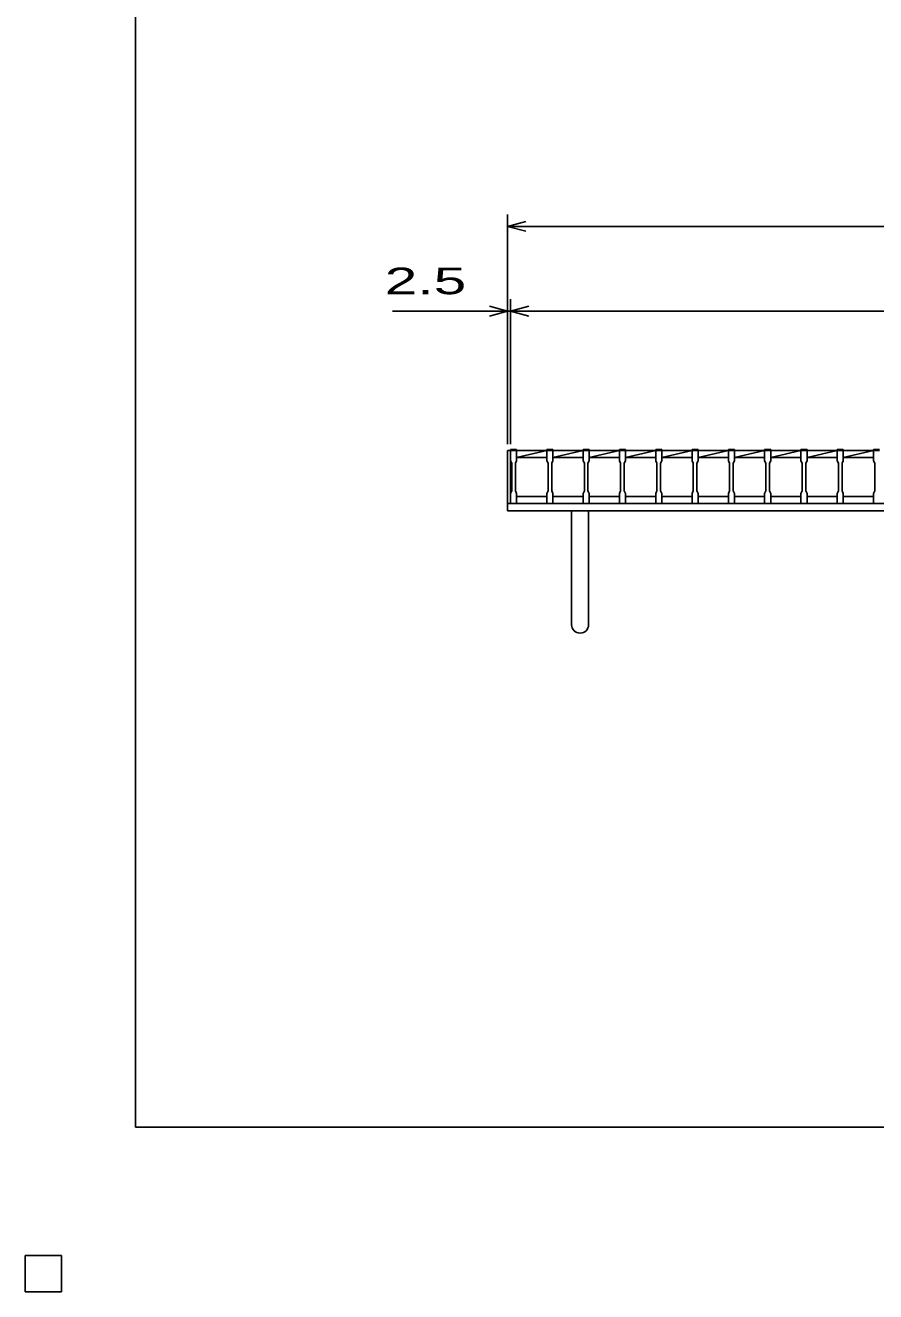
# Model space of a CAD drawing. Units: millimetres, scale not verified. Extents: x -1820 to 1731, y -1282 to 1054.
# Drawn here: x -1820 to -1117, y -1282 to -236 of the extents above; entities that cross this region are included whole.
import ezdxf
from ezdxf.enums import TextEntityAlignment as Align

# ---------------------------------------------------------------- set-up
doc = ezdxf.new("R2010")
doc.units = ezdxf.units.MM
doc.header["$LTSCALE"] = 10
for name, color, linetype, lineweight in [('0_2', 150, 'Continuous', 25), ('16', 3, 'Continuous', 25), ('19', 6, 'Continuous', 25), ('22', 4, 'Continuous', 25), ('24', 2, 'Continuous', 25), ('32', 4, 'Continuous', 25)]:
    doc.layers.add(name, color=color, linetype=linetype, lineweight=lineweight)
doc.styles.add('ベクトル', font='')
doc.styles.get('ベクトル').set_extended_font_data('ベクトル')

msp = doc.modelspace()

# ---------------------------------------------------------------- linework, layer by layer
at = {"layer": '0_2'}
for p, q in [((-1729, -1146.5), (-1729, 1053.5)), ((1731, -1146.5), (-1729, -1146.5)), ((-1790, -1252.5), (-1820, -1252.5)), ((-1820, -1252.5), (-1820, -1282.5)), ((-1790, -1252.5), (-1820, -1252.5)), ((-1820, -1252.5), (-1820, -1282.5)), ((-1790, -1252.5), (-1820, -1252.5)), ((-1820, -1252.5), (-1820, -1282.5)), ((-1790, -1252.5), (-1820, -1252.5)), ((-1820, -1252.5), (-1820, -1282.5)), ((-1790, -1252.5), (-1820, -1252.5)), ((-1820, -1252.5), (-1820, -1282.5)), ((-1790, -1282.5), (-1790, -1252.5)), ((-1790, -1282.5), (-1790, -1252.5)), ((-1790, -1282.5), (-1790, -1252.5)), ((-1790, -1282.5), (-1790, -1252.5)), ((-1790, -1282.5), (-1790, -1252.5)), ((-1820, -1282.5), (-1790, -1282.5)), ((-1820, -1282.5), (-1790, -1282.5)), ((-1820, -1282.5), (-1790, -1282.5)), ((-1820, -1282.5), (-1790, -1282.5)), ((-1820, -1282.5), (-1790, -1282.5))]:
    msp.add_line(p, q, dxfattribs=at)
at = {"layer": '16'}
for p, q in [((-1419, -587.5), (-1419, -586.8)), ((-1419, -586.8), (-1414, -586.8)), ((-1419, -587.5), (-1419, -596)), ((-1414, -587.5), (-1419, -587.5)), ((-1419, -587.5), (-1419, -625.5)), ((-1419, -596), (-1418, -598)), ((-1415, -598), (-1414, -596)), ((-1414, -586.8), (-1414, -587.5)), ((-1414, -596), (-1414, -587.5)), ((-1414, -587.5), (-1389, -587.5)), ((-1414, -593.5), (-1389, -587.5)), ((-1414, -593.5), (-1389, -593.5)), ((-1389, -587.5), (-1389, -586.8)), ((-1389, -586.8), (-1384, -586.8)), ((-1389, -587.5), (-1389, -596)), ((-1384, -587.5), (-1389, -587.5)), ((-1389, -596), (-1388, -598)), ((-1385, -598), (-1384, -596)), ((-1384, -586.8), (-1384, -587.5)), ((-1384, -596), (-1384, -587.5)), ((-1384, -587.5), (-1359, -587.5)), ((-1384, -593.5), (-1359, -587.5)), ((-1384, -593.5), (-1359, -593.5)), ((-1359, -587.5), (-1359, -586.8)), ((-1359, -586.8), (-1354, -586.8)), ((-1359, -587.5), (-1359, -596)), ((-1354, -587.5), (-1359, -587.5)), ((-1359, -596), (-1358, -598)), ((-1355, -598), (-1354, -596)), ((-1354, -586.8), (-1354, -587.5)), ((-1354, -596), (-1354, -587.5)), ((-1354, -587.5), (-1329, -587.5)), ((-1354, -593.5), (-1329, -587.5)), ((-1354, -593.5), (-1329, -593.5)), ((-1329, -587.5), (-1329, -586.8)), ((-1329, -586.8), (-1324, -586.8)), ((-1329, -587.5), (-1329, -596)), ((-1324, -587.5), (-1329, -587.5)), ((-1329, -596), (-1328, -598)), ((-1325, -598), (-1324, -596)), ((-1324, -586.8), (-1324, -587.5)), ((-1324, -596), (-1324, -587.5)), ((-1324, -587.5), (-1299, -587.5)), ((-1324, -593.5), (-1299, -587.5)), ((-1324, -593.5), (-1299, -593.5)), ((-1299, -587.5), (-1299, -586.8)), ((-1299, -586.8), (-1294, -586.8)), ((-1299, -587.5), (-1299, -596)), ((-1294, -587.5), (-1299, -587.5)), ((-1299, -596), (-1298, -598)), ((-1295, -598), (-1294, -596)), ((-1294, -586.8), (-1294, -587.5)), ((-1294, -596), (-1294, -587.5)), ((-1294, -587.5), (-1269, -587.5)), ((-1294, -593.5), (-1269, -587.5)), ((-1294, -593.5), (-1269, -593.5)), ((-1269, -587.5), (-1269, -586.8)), ((-1269, -586.8), (-1264, -586.8)), ((-1269, -587.5), (-1269, -596)), ((-1264, -587.5), (-1269, -587.5)), ((-1269, -596), (-1268, -598)), ((-1265, -598), (-1264, -596)), ((-1264, -586.8), (-1264, -587.5)), ((-1264, -596), (-1264, -587.5)), ((-1264, -587.5), (-1239, -587.5)), ((-1264, -593.5), (-1239, -587.5)), ((-1264, -593.5), (-1239, -593.5)), ((-1239, -587.5), (-1239, -586.8)), ((-1239, -586.8), (-1234, -586.8)), ((-1239, -587.5), (-1239, -596)), ((-1234, -587.5), (-1239, -587.5)), ((-1239, -596), (-1238, -598)), ((-1235, -598), (-1234, -596)), ((-1234, -586.8), (-1234, -587.5)), ((-1234, -596), (-1234, -587.5)), ((-1234, -587.5), (-1209, -587.5)), ((-1234, -593.5), (-1209, -587.5)), ((-1234, -593.5), (-1209, -593.5)), ((-1209, -587.5), (-1209, -586.8)), ((-1209, -586.8), (-1204, -586.8)), ((-1209, -587.5), (-1209, -596)), ((-1204, -587.5), (-1209, -587.5)), ((-1209, -596), (-1208, -598)), ((-1205, -598), (-1204, -596)), ((-1204, -586.8), (-1204, -587.5)), ((-1204, -596), (-1204, -587.5)), ((-1204, -587.5), (-1179, -587.5)), ((-1204, -593.5), (-1179, -587.5)), ((-1204, -593.5), (-1179, -593.5)), ((-1179, -587.5), (-1179, -586.8)), ((-1179, -586.8), (-1174, -586.8)), ((-1179, -587.5), (-1179, -596)), ((-1174, -587.5), (-1179, -587.5)), ((-1179, -596), (-1178, -598)), ((-1175, -598), (-1174, -596)), ((-1174, -586.8), (-1174, -587.5)), ((-1174, -596), (-1174, -587.5)), ((-1174, -587.5), (-1149, -587.5)), ((-1174, -593.5), (-1149, -587.5)), ((-1174, -593.5), (-1149, -593.5)), ((-1149, -587.5), (-1149, -586.8)), ((-1149, -586.8), (-1144, -586.8)), ((-1149, -587.5), (-1149, -596)), ((-1144, -587.5), (-1149, -587.5)), ((-1149, -596), (-1148, -598)), ((-1145, -598), (-1144, -596)), ((-1144, -586.8), (-1144, -587.5)), ((-1144, -596), (-1144, -587.5)), ((-1144, -587.5), (-1119, -587.5)), ((-1144, -593.5), (-1119, -587.5)), ((-1144, -593.5), (-1119, -593.5)), ((-1119, -587.5), (-1119, -586.8)), ((-1119, -586.8), (-1114, -586.8)), ((-1119, -587.5), (-1119, -596)), ((-1114, -587.5), (-1119, -587.5)), ((-1119, -596), (-1118, -598)), ((-1418, -598), (-1418, -621)), ((-1415, -621), (-1415, -598)), ((-1388, -598), (-1388, -621)), ((-1385, -621), (-1385, -598)), ((-1358, -598), (-1358, -621)), ((-1355, -621), (-1355, -598)), ((-1328, -598), (-1328, -621)), ((-1325, -621), (-1325, -598)), ((-1298, -598), (-1298, -621)), ((-1295, -621), (-1295, -598)), ((-1268, -598), (-1268, -621)), ((-1265, -621), (-1265, -598)), ((-1238, -598), (-1238, -621)), ((-1235, -621), (-1235, -598)), ((-1208, -598), (-1208, -621)), ((-1205, -621), (-1205, -598)), ((-1178, -598), (-1178, -621)), ((-1175, -621), (-1175, -598)), ((-1148, -598), (-1148, -621)), ((-1145, -621), (-1145, -598)), ((-1118, -598), (-1118, -621)), ((-1418, -621), (-1419, -623)), ((-1419, -623), (-1419, -631.5)), ((-1414, -623), (-1415, -621)), ((-1414, -631.5), (-1414, -623)), ((-1414, -625.5), (-1389, -625.5)), ((-1388, -621), (-1389, -623)), ((-1389, -623), (-1389, -631.5)), ((-1384, -623), (-1385, -621)), ((-1384, -631.5), (-1384, -623)), ((-1384, -625.5), (-1359, -625.5)), ((-1358, -621), (-1359, -623)), ((-1359, -623), (-1359, -631.5)), ((-1354, -623), (-1355, -621)), ((-1354, -631.5), (-1354, -623)), ((-1354, -625.5), (-1329, -625.5)), ((-1328, -621), (-1329, -623)), ((-1329, -623), (-1329, -631.5)), ((-1324, -623), (-1325, -621)), ((-1324, -631.5), (-1324, -623)), ((-1324, -625.5), (-1299, -625.5)), ((-1298, -621), (-1299, -623)), ((-1299, -623), (-1299, -631.5)), ((-1294, -623), (-1295, -621)), ((-1294, -631.5), (-1294, -623)), ((-1294, -625.5), (-1269, -625.5)), ((-1268, -621), (-1269, -623)), ((-1269, -623), (-1269, -631.5)), ((-1264, -623), (-1265, -621)), ((-1264, -631.5), (-1264, -623)), ((-1264, -625.5), (-1239, -625.5)), ((-1238, -621), (-1239, -623)), ((-1239, -623), (-1239, -631.5)), ((-1234, -623), (-1235, -621)), ((-1234, -631.5), (-1234, -623)), ((-1234, -625.5), (-1209, -625.5)), ((-1208, -621), (-1209, -623)), ((-1209, -623), (-1209, -631.5)), ((-1204, -623), (-1205, -621)), ((-1204, -631.5), (-1204, -623)), ((-1204, -625.5), (-1179, -625.5)), ((-1178, -621), (-1179, -623)), ((-1179, -623), (-1179, -631.5)), ((-1174, -623), (-1175, -621)), ((-1174, -631.5), (-1174, -623)), ((-1174, -625.5), (-1149, -625.5)), ((-1148, -621), (-1149, -623)), ((-1149, -623), (-1149, -631.5)), ((-1144, -623), (-1145, -621)), ((-1144, -631.5), (-1144, -623)), ((-1144, -625.5), (-1119, -625.5)), ((-1118, -621), (-1119, -623)), ((-1119, -623), (-1119, -631.5)), ((-1419, -631.5), (-1414, -631.5)), ((-1389, -631.5), (-1384, -631.5)), ((-1359, -631.5), (-1354, -631.5)), ((-1329, -631.5), (-1324, -631.5)), ((-1299, -631.5), (-1294, -631.5)), ((-1269, -631.5), (-1264, -631.5)), ((-1239, -631.5), (-1234, -631.5)), ((-1209, -631.5), (-1204, -631.5)), ((-1179, -631.5), (-1174, -631.5)), ((-1149, -631.5), (-1144, -631.5)), ((-1119, -631.5), (-1114, -631.5)), ((-1790, -1252.5), (-1820, -1252.5)), ((-1820, -1252.5), (-1820, -1282.5)), ((-1790, -1252.5), (-1820, -1252.5)), ((-1820, -1252.5), (-1820, -1282.5)), ((-1790, -1252.5), (-1820, -1252.5)), ((-1820, -1252.5), (-1820, -1282.5)), ((-1790, -1252.5), (-1820, -1252.5)), ((-1820, -1252.5), (-1820, -1282.5)), ((-1790, -1252.5), (-1820, -1252.5)), ((-1820, -1252.5), (-1820, -1282.5)), ((-1790, -1282.5), (-1790, -1252.5)), ((-1790, -1282.5), (-1790, -1252.5)), ((-1790, -1282.5), (-1790, -1252.5)), ((-1790, -1282.5), (-1790, -1252.5)), ((-1790, -1282.5), (-1790, -1252.5)), ((-1820, -1282.5), (-1790, -1282.5)), ((-1820, -1282.5), (-1790, -1282.5)), ((-1820, -1282.5), (-1790, -1282.5)), ((-1820, -1282.5), (-1790, -1282.5)), ((-1820, -1282.5), (-1790, -1282.5))]:
    msp.add_line(p, q, dxfattribs=at)
at = {"layer": '19'}
for p, q in [((-1421.5, -631.5), (-1421.5, -587.5)), ((-1421.5, -587.5), (-1419, -587.5)), ((-1421.5, -631.5), (-421.5, -631.5)), ((-1421.5, -637.5), (-1421.5, -631.5)), ((-421.5, -637.5), (-1421.5, -637.5)), ((-1368.5, -637.5), (-1368.5, -731.5)), ((-1354.5, -731.5), (-1354.5, -637.5))]:
    msp.add_line(p, q, dxfattribs=at)
msp.add_arc((-1361.5, -731.5), 7, 180, 0, dxfattribs=at)
at = {"layer": '22'}
for p, q in [((-1421.5, -582.5), (-1421.5, -392.5)), ((-1421.5, -402.5), (-1406.5, -398.5)), ((-1406.5, -406.5), (-1421.5, -402.5)), ((-1421.5, -402.5), (-421.5, -402.5)), ((-1421.5, -472.5), (-1436.5, -468.5)), ((-1421.5, -582.5), (-1421.5, -462.5)), ((-1419, -582.5), (-1419, -462.5)), ((-1419, -472.5), (-1404, -468.5)), ((-1516.5, -472.5), (-1421.5, -472.5)), ((-1436.5, -476.5), (-1421.5, -472.5)), ((-1421.5, -472.5), (-1419, -472.5)), ((-1404, -476.5), (-1419, -472.5)), ((-1419, -472.5), (-424, -472.5))]:
    msp.add_line(p, q, dxfattribs=at)
at = {"layer": '22', "color": 2}
for p, q in [((-1790, -1252.5), (-1820, -1252.5)), ((-1820, -1252.5), (-1820, -1282.5)), ((-1790, -1252.5), (-1820, -1252.5)), ((-1820, -1252.5), (-1820, -1282.5)), ((-1790, -1252.5), (-1820, -1252.5)), ((-1820, -1252.5), (-1820, -1282.5)), ((-1790, -1282.5), (-1790, -1252.5)), ((-1790, -1282.5), (-1790, -1252.5)), ((-1790, -1282.5), (-1790, -1252.5)), ((-1820, -1282.5), (-1790, -1282.5)), ((-1820, -1282.5), (-1790, -1282.5)), ((-1820, -1282.5), (-1790, -1282.5))]:
    msp.add_line(p, q, dxfattribs=at)
at = {"layer": '24', "color": 4}
for p, q in [((-1790, -1252.5), (-1820, -1252.5)), ((-1820, -1252.5), (-1820, -1282.5)), ((-1790, -1252.5), (-1820, -1252.5)), ((-1820, -1252.5), (-1820, -1282.5)), ((-1790, -1252.5), (-1820, -1252.5)), ((-1820, -1252.5), (-1820, -1282.5)), ((-1790, -1282.5), (-1790, -1252.5)), ((-1790, -1282.5), (-1790, -1252.5)), ((-1790, -1282.5), (-1790, -1252.5)), ((-1820, -1282.5), (-1790, -1282.5)), ((-1820, -1282.5), (-1790, -1282.5)), ((-1820, -1282.5), (-1790, -1282.5))]:
    msp.add_line(p, q, dxfattribs=at)
at = {"layer": '32'}
for p, q in [((-1790, -1252.5), (-1820, -1252.5)), ((-1820, -1252.5), (-1820, -1282.5)), ((-1790, -1252.5), (-1820, -1252.5)), ((-1820, -1252.5), (-1820, -1282.5)), ((-1790, -1252.5), (-1820, -1252.5)), ((-1820, -1252.5), (-1820, -1282.5)), ((-1790, -1252.5), (-1820, -1252.5)), ((-1820, -1252.5), (-1820, -1282.5)), ((-1790, -1252.5), (-1820, -1252.5)), ((-1820, -1252.5), (-1820, -1282.5)), ((-1790, -1282.5), (-1790, -1252.5)), ((-1790, -1282.5), (-1790, -1252.5)), ((-1790, -1282.5), (-1790, -1252.5)), ((-1790, -1282.5), (-1790, -1252.5)), ((-1790, -1282.5), (-1790, -1252.5)), ((-1820, -1282.5), (-1790, -1282.5)), ((-1820, -1282.5), (-1790, -1282.5)), ((-1820, -1282.5), (-1790, -1282.5)), ((-1820, -1282.5), (-1790, -1282.5)), ((-1820, -1282.5), (-1790, -1282.5))]:
    msp.add_line(p, q, dxfattribs=at)

# ---------------------------------------------------------------- texts
at = {"layer": '22', "color": 2, "style": 'ベクトル', "width": 1.65}
msp.add_text(' 2.5 ', height=21.99, dxfattribs=at).set_placement((-1536.5, -447.5), align=Align.MIDDLE_LEFT)

doc.saveas('drawing.dxf')
